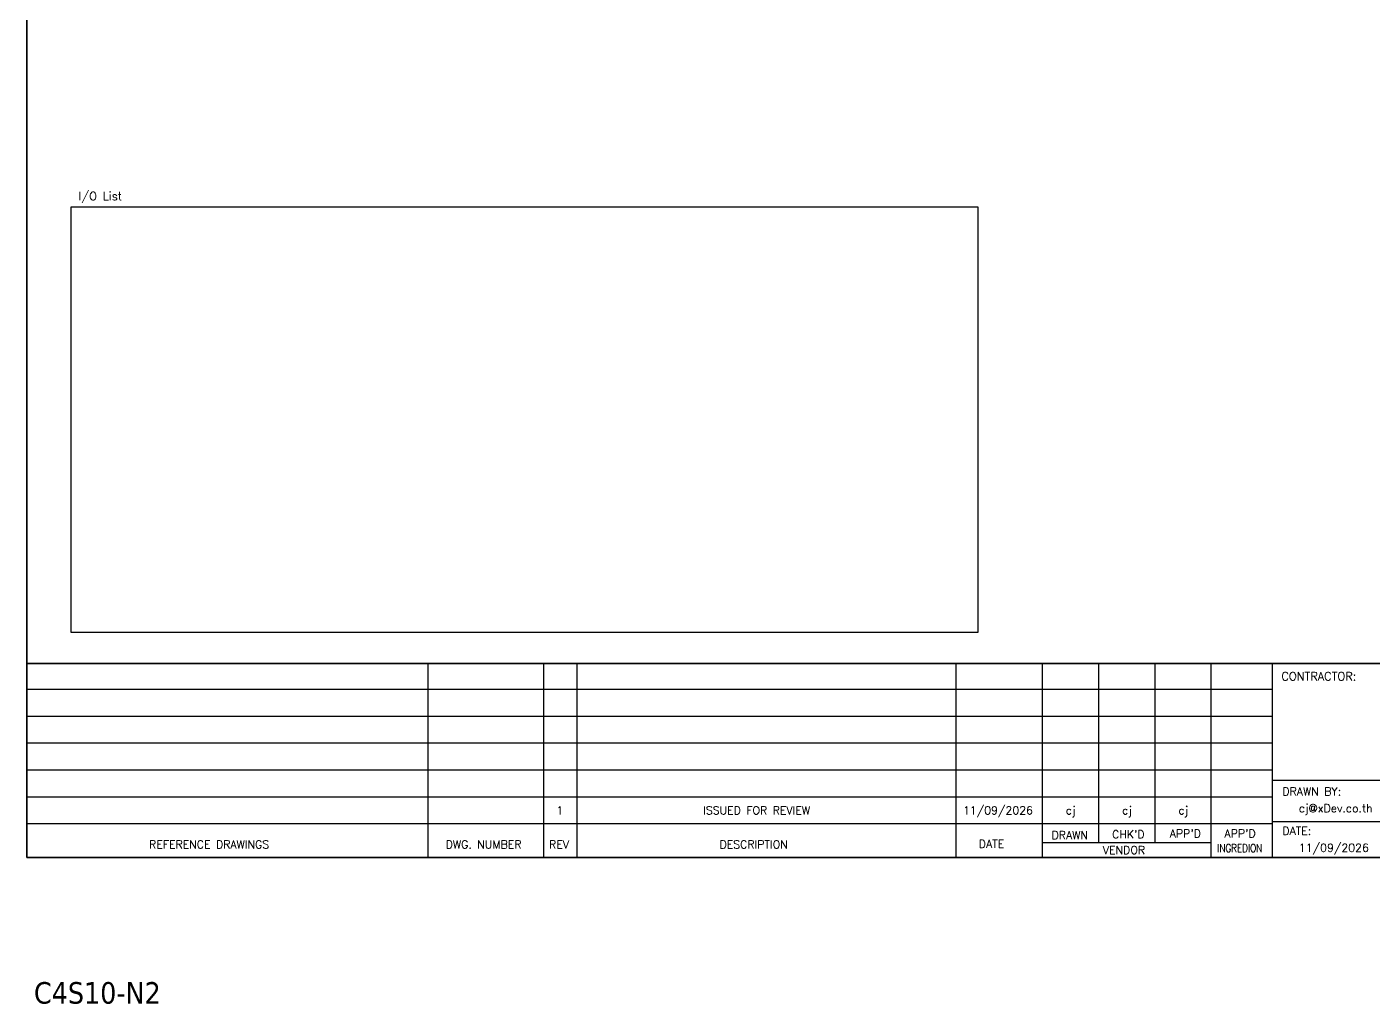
# Model space of a CAD drawing. Header units: millimetres. Extents: x 0 to 62600, y 0 to 14837.
# Drawn here: x 50320 to 52318, y 5791 to 7241 of the extents above; entities that cross this region are included whole.
import ezdxf
from ezdxf.enums import TextEntityAlignment as Align

# ---------------------------------------------------------------- set-up
doc = ezdxf.new("R2010")
doc.units = ezdxf.units.MM
for name, color, linetype in [('GT_1', 9, 'Continuous'), ('HELPPOINT', 7, 'Continuous'), ('MEMBER', 7, 'Continuous')]:
    doc.layers.add(name, color=color, linetype=linetype)
doc.styles.add('ROMANS', font='romans.shx', dxfattribs={"width": 0.85, "height": 25})
doc.styles.add('Tahoma', font='')
doc.styles.get('Tahoma').set_extended_font_data('Tahoma')

msp = doc.modelspace()

# ---------------------------------------------------------------- linework, layer by layer
msp.add_lwpolyline([(50385.3, 6974.3), (51731.1, 6974.3), (51731.1, 6342.2), (50385.3, 6342.2)], close=True)
at = {"layer": 'GT_1', "color": 4}
for p, q in [((50915, 6008.4), (50915, 6296.6)), ((51086.9, 6008.4), (51086.9, 6296.6)), ((51136.1, 6008.4), (51136.1, 6296.6)), ((51698.7, 6008.4), (51698.7, 6296.6)), ((51827, 6008.4), (51827, 6296.6)), ((51910.6, 6030.2), (51910.6, 6296.6)), ((51994.1, 6030.3), (51994.1, 6296.6)), ((52077.4, 6008.4), (52077.4, 6296.6)), ((52168.4, 6008.4), (52168.4, 6296.6)), ((52168.4, 6257.7), (50319.6, 6257.7)), ((52168.4, 6217.9), (50319.6, 6217.9)), ((52168.4, 6178), (50319.6, 6178)), ((52168.4, 6138.1), (50319.6, 6138.1)), ((52955.4, 6122.8), (52168.4, 6122.8)), ((52168.4, 6098.2), (50319.6, 6098.2)), ((52168.3, 6058.2), (50319.6, 6058.2)), ((52955.4, 6061.3), (52168.4, 6061.3)), ((52077.4, 6030.2), (51827, 6030.2))]:
    msp.add_line(p, q, dxfattribs=at)
at = {"layer": 'HELPPOINT', "color": 4, "lineweight": 35}
for p, q in [((50319.6, 6008.4), (50319.6, 8712.6)), ((50319.6, 6008.4), (50319.6, 8712.6)), ((54212.9, 6008.4), (50319.6, 6008.4)), ((54212.9, 6008.4), (50319.6, 6008.4))]:
    msp.add_line(p, q, dxfattribs=at)
at = {"layer": 'MEMBER', "color": 4, "lineweight": 35}
msp.add_line((50319.6, 6296.6), (54212.9, 6296.6), dxfattribs=at)
msp.add_line((50319.6, 6296.6), (54212.9, 6296.6), dxfattribs=at)

# ---------------------------------------------------------------- texts
at = {"color": 2, "style": 'Tahoma'}
msp.add_text('C4S10-N2', height=32, dxfattribs=at).set_placement((50330, 5791.5))
at = {"layer": 'MEMBER', "color": 4, "ltscale": 0.8, "style": 'ROMANS'}
for s, height, p in [('I/O List', 12.35, (50396.2, 6984)), ('CONTRACTOR:', 12.35, (52181.5, 6271.2)), ('DRAWN BY:', 11.88, (52183, 6100.6)), ('cj@xDev.co.th', 11.875, (52207.4, 6075.6)), ('DATE:', 11.88, (52183, 6042)), ('DATE', 11.88, (51732.4, 6022.6)), ('DRAWN', 11.88, (51840.4, 6035.7)), ("CHK'D", 11.88, (51930.2, 6036.9)), ("APP'D", 11.88, (52015.8, 6038.1)), ("APP'D", 11.88, (52097, 6038.1)), ('REFERENCE DRAWINGS', 11.875, (50501, 6021.9)), ('DWG. NUMBER', 11.875, (50941.2, 6021.9)), ('REV', 11.88, (51094.7, 6021.9)), ('DESCRIPTION', 11.875, (51347.6, 6021.9)), ('VENDOR', 11.88, (51916.5, 6013.6)), ('11/09/2026', 11.88, (52207.4, 6016.9))]:
    msp.add_text(s, height=height, dxfattribs=at).set_placement(p)
for s, height, p in [('1', 11.9, (51110.6, 6078.4)), ('ISSUED FOR REVIEW', 11.875, (51402.6, 6078.4)), ('11/09/2026', 11.88, (51760.8, 6078.4)), ('cj', 11.88, (51868.7, 6078.4)), ('cj', 11.88, (51952.3, 6078.4)), ('cj', 11.88, (52035.8, 6078.4))]:
    msp.add_text(s, height=height, dxfattribs=at).set_placement(p, align=Align.MIDDLE_CENTER)
at = {"layer": 'MEMBER', "color": 4, "ltscale": 0.8, "style": 'ROMANS', "width": 0.8}
msp.add_text('INGREDION', height=11.88, dxfattribs=at).set_placement((52086.2, 6016.4))

doc.saveas('drawing.dxf')
